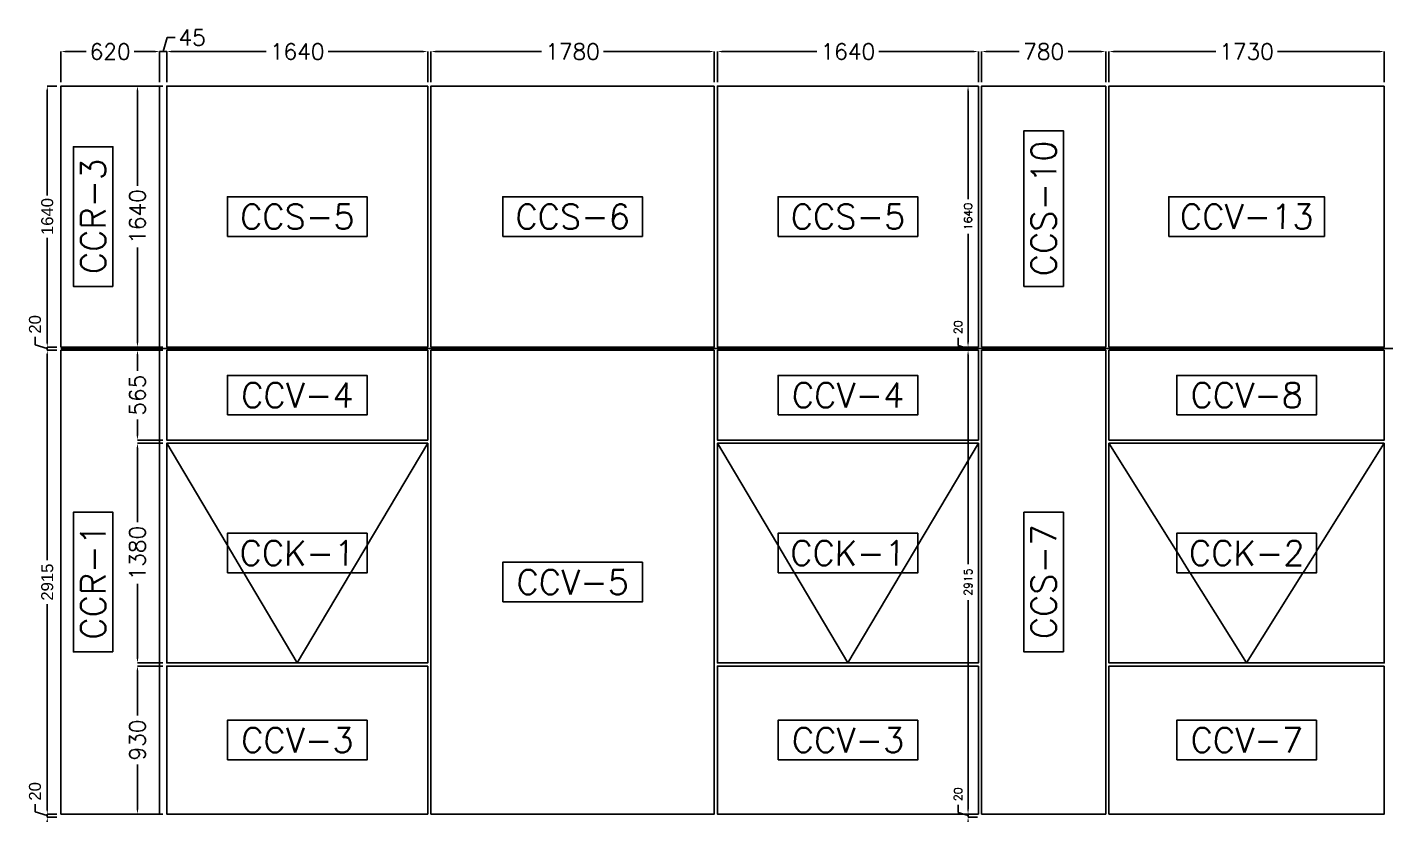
# Model space of a CAD drawing. Header units: millimetres. Extents: x -33420 to 34864, y -1491 to 37154.
# Drawn here: x -19047 to -10511, y 32204 to 37154 of the extents above; entities that cross this region are included whole.
import ezdxf

# ---------------------------------------------------------------- set-up
doc = ezdxf.new("R2010")
doc.units = ezdxf.units.MM
doc.layers.add('- ÖLÇÜ', color=7, linetype='Continuous', lineweight=9)
for name, color, linetype in [('--- CEPHE KANAT CAM', 80, 'Continuous'), ('--- CEPHE VS-CAM', 140, 'Continuous'), ('--- KODLAMA', 7, 'Continuous')]:
    doc.layers.add(name, color=color, linetype=linetype)
doc.styles.add('RomanS', font='romans.shx')
doc.styles.get("Standard").update_dxf_attribs({"font": 'arial.ttf'})
doc.styles.add('STL', font='txt.shx', dxfattribs={"oblique": 1})
doc.dimstyles.new('KOMP-ÖLÇÜ', dxfattribs={"dimtxt": 50, "dimasz": 30, "dimexe": 0.18, "dimexo": 25, "dimgap": 25, "dimtad": 0, "dimdec": 0, "dimzin": 0, "dimdsep": 46, "dimtxsty": 'RomanS', "dimcen": 0.09, "dimclrt": 256, "dimadec": 0, "dimazin": 0, "dimtfac": 1, "dimtdec": 0, "dimtofl": 0, "dimtmove": 0, "dimatfit": 3, "dimfxl": 1, "dimtolj": 1, "dimtzin": 0, "dimarcsym": 0})
doc.dimstyles.new('ÖLÇĞ', dxfattribs={"dimtxt": 75, "dimasz": 25, "dimexe": 1.25, "dimexo": 25, "dimgap": 25, "dimtad": 0, "dimdec": 0, "dimtxsty": 'Standard', "dimcen": 2.5, "dimadec": 0, "dimazin": 0, "dimtfac": 1, "dimtdec": 0, "dimtmove": 0, "dimatfit": 3, "dimfxl": 1, "dimarcsym": 0})

# ---------------------------------------------------------------- blocks, each defined once
blk = doc.blocks.new('*D337')
at = {"layer": '- ÖLÇÜ', "color": 0, "linetype": 'Continuous', "lineweight": -2, "transparency": 16777216}
for p, q in [((-18170.6, 36809.3), (-18170.6, 37001.4)), ((-18140.6, 37001.2), (-17544.7, 37001.2)), ((-16560.6, 37001.2), (-17156.6, 37001.2)), ((-16530.6, 36809.3), (-16530.6, 37001.4))]:
    blk.add_line(p, q, dxfattribs=at)
at = {"layer": '- ÖLÇÜ', "color": 0, "linetype": 'Continuous', "transparency": 16777216}
for points in [[(-18140.6, 37006.2), (-18140.6, 36996.2), (-18170.6, 37001.2)], [(-16560.6, 37006.2), (-16560.6, 36996.2), (-16530.6, 37001.2)]]:
    blk.add_solid(points, dxfattribs=at)
at = {"layer": 'Defpoints', "color": 0, "linetype": 'Continuous', "transparency": 16777216}
for p in [(-16530.6, 37001.2), (-18170.6, 36784.3), (-16530.6, 36784.3)]:
    blk.add_point(p, dxfattribs=at)
at = {"layer": '- ÖLÇÜ', "linetype": 'Continuous', "transparency": 16777216, "insert": (-17350.6, 37001.2), "char_height": 100, "attachment_point": 5, "style": 'RomanS'}
blk.add_mtext('\\A1;1640', dxfattribs=at)
blk = doc.blocks.new('*D338')
at = {"layer": '- ÖLÇÜ', "color": 0, "linetype": 'Continuous', "lineweight": -2, "transparency": 16777216}
for p, q in [((-16510.6, 36809.3), (-16510.6, 37001.4)), ((-16480.6, 37001.2), (-15814.7, 37001.2)), ((-14760.6, 37001.2), (-15426.6, 37001.2)), ((-14730.6, 36809.3), (-14730.6, 37001.4))]:
    blk.add_line(p, q, dxfattribs=at)
at = {"layer": '- ÖLÇÜ', "color": 0, "linetype": 'Continuous', "transparency": 16777216}
for points in [[(-16480.6, 37006.2), (-16480.6, 36996.2), (-16510.6, 37001.2)], [(-14760.6, 37006.2), (-14760.6, 36996.2), (-14730.6, 37001.2)]]:
    blk.add_solid(points, dxfattribs=at)
at = {"layer": 'Defpoints', "color": 0, "linetype": 'Continuous', "transparency": 16777216}
for p in [(-14730.6, 37001.2), (-16510.6, 36784.3), (-14730.6, 36784.3)]:
    blk.add_point(p, dxfattribs=at)
at = {"layer": '- ÖLÇÜ', "linetype": 'Continuous', "transparency": 16777216, "insert": (-15620.6, 37001.2), "char_height": 100, "attachment_point": 5, "style": 'RomanS'}
blk.add_mtext('\\A1;1780', dxfattribs=at)
blk = doc.blocks.new('*D339')
at = {"layer": '- ÖLÇÜ', "color": 0, "linetype": 'Continuous', "lineweight": -2, "transparency": 16777216}
for p, q in [((-14710.6, 36809.3), (-14710.6, 37001.4)), ((-14680.6, 37001.2), (-14084.7, 37001.2)), ((-13100.6, 37001.2), (-13696.6, 37001.2)), ((-13070.6, 36809.3), (-13070.6, 37001.4))]:
    blk.add_line(p, q, dxfattribs=at)
at = {"layer": '- ÖLÇÜ', "color": 0, "linetype": 'Continuous', "transparency": 16777216}
for points in [[(-14680.6, 37006.2), (-14680.6, 36996.2), (-14710.6, 37001.2)], [(-13100.6, 37006.2), (-13100.6, 36996.2), (-13070.6, 37001.2)]]:
    blk.add_solid(points, dxfattribs=at)
at = {"layer": 'Defpoints', "color": 0, "linetype": 'Continuous', "transparency": 16777216}
for p in [(-13070.6, 37001.2), (-14710.6, 36784.3), (-13070.6, 36784.3)]:
    blk.add_point(p, dxfattribs=at)
at = {"layer": '- ÖLÇÜ', "linetype": 'Continuous', "transparency": 16777216, "insert": (-13890.6, 37001.2), "char_height": 100, "attachment_point": 5, "style": 'RomanS'}
blk.add_mtext('\\A1;1640', dxfattribs=at)
blk = doc.blocks.new('*D340')
at = {"layer": '- ÖLÇÜ', "color": 0, "linetype": 'Continuous', "lineweight": -2, "transparency": 16777216}
for p, q in [((-13050.6, 36809.3), (-13050.6, 37001.4)), ((-13020.6, 37001.2), (-12814.2, 37001.2)), ((-12300.6, 37001.2), (-12507.1, 37001.2)), ((-12270.6, 36809.3), (-12270.6, 37001.4))]:
    blk.add_line(p, q, dxfattribs=at)
at = {"layer": '- ÖLÇÜ', "color": 0, "linetype": 'Continuous', "transparency": 16777216}
for points in [[(-13020.6, 37006.2), (-13020.6, 36996.2), (-13050.6, 37001.2)], [(-12300.6, 37006.2), (-12300.6, 36996.2), (-12270.6, 37001.2)]]:
    blk.add_solid(points, dxfattribs=at)
at = {"layer": 'Defpoints', "color": 0, "linetype": 'Continuous', "transparency": 16777216}
for p in [(-12270.6, 37001.2), (-13050.6, 36784.3), (-12270.6, 36784.3)]:
    blk.add_point(p, dxfattribs=at)
at = {"layer": '- ÖLÇÜ', "linetype": 'Continuous', "transparency": 16777216, "insert": (-12660.6, 37001.2), "char_height": 100, "attachment_point": 5, "style": 'RomanS'}
blk.add_mtext('\\A1;780', dxfattribs=at)
blk = doc.blocks.new('*D341')
at = {"layer": '- ÖLÇÜ', "color": 0, "linetype": 'Continuous', "lineweight": -2, "transparency": 16777216}
for p, q in [((-12250.6, 36809.3), (-12250.6, 37001.4)), ((-12220.6, 37001.2), (-11579.7, 37001.2)), ((-10550.6, 37001.2), (-11191.6, 37001.2)), ((-10520.6, 36809.3), (-10520.6, 37001.4))]:
    blk.add_line(p, q, dxfattribs=at)
at = {"layer": '- ÖLÇÜ', "color": 0, "linetype": 'Continuous', "transparency": 16777216}
for points in [[(-12220.6, 37006.2), (-12220.6, 36996.2), (-12250.6, 37001.2)], [(-10550.6, 37006.2), (-10550.6, 36996.2), (-10520.6, 37001.2)]]:
    blk.add_solid(points, dxfattribs=at)
at = {"layer": 'Defpoints', "color": 0, "linetype": 'Continuous', "transparency": 16777216}
for p in [(-10520.6, 37001.2), (-12250.6, 36784.3), (-10520.6, 36784.3)]:
    blk.add_point(p, dxfattribs=at)
at = {"layer": '- ÖLÇÜ', "linetype": 'Continuous', "transparency": 16777216, "insert": (-11385.6, 37001.2), "char_height": 100, "attachment_point": 5, "style": 'RomanS'}
blk.add_mtext('\\A1;1730', dxfattribs=at)
blk = doc.blocks.new('*D368')
at = {"layer": '- ÖLÇÜ', "color": 0, "linetype": 'Continuous', "lineweight": -2, "transparency": 16777216}
for p, q in [((-18195.6, 33139.3), (-18354.6, 33139.3)), ((-18354.4, 33109.3), (-18354.4, 32827.9)), ((-18354.4, 32239.3), (-18354.4, 32520.7)), ((-18195.6, 32209.3), (-18354.6, 32209.3))]:
    blk.add_line(p, q, dxfattribs=at)
at = {"layer": '- ÖLÇÜ', "color": 0, "linetype": 'Continuous', "transparency": 16777216}
for points in [[(-18359.4, 33109.3), (-18349.4, 33109.3), (-18354.4, 33139.3)], [(-18359.4, 32239.3), (-18349.4, 32239.3), (-18354.4, 32209.3)]]:
    blk.add_solid(points, dxfattribs=at)
at = {"layer": 'Defpoints', "color": 0, "linetype": 'Continuous', "transparency": 16777216}
for p in [(-18354.4, 33139.3), (-18170.6, 33139.3), (-18170.6, 32209.3)]:
    blk.add_point(p, dxfattribs=at)
at = {"layer": '- ÖLÇÜ', "linetype": 'Continuous', "transparency": 16777216, "insert": (-18354.4, 32674.3), "char_height": 100, "attachment_point": 5, "rotation": 90, "style": 'RomanS'}
blk.add_mtext('\\A1;930', dxfattribs=at)
blk = doc.blocks.new('*D369')
at = {"layer": '- ÖLÇÜ', "color": 0, "linetype": 'Continuous', "lineweight": -2, "transparency": 16777216}
for p, q in [((-18195.6, 34539.3), (-18354.6, 34539.3)), ((-18354.4, 34509.3), (-18354.4, 34043.3)), ((-18354.4, 33189.3), (-18354.4, 33655.2)), ((-18195.6, 33159.3), (-18354.6, 33159.3))]:
    blk.add_line(p, q, dxfattribs=at)
at = {"layer": '- ÖLÇÜ', "color": 0, "linetype": 'Continuous', "transparency": 16777216}
for points in [[(-18359.4, 34509.3), (-18349.4, 34509.3), (-18354.4, 34539.3)], [(-18359.4, 33189.3), (-18349.4, 33189.3), (-18354.4, 33159.3)]]:
    blk.add_solid(points, dxfattribs=at)
at = {"layer": 'Defpoints', "color": 0, "linetype": 'Continuous', "transparency": 16777216}
for p in [(-18354.4, 34539.3), (-18170.6, 34539.3), (-18170.6, 33159.3)]:
    blk.add_point(p, dxfattribs=at)
at = {"layer": '- ÖLÇÜ', "linetype": 'Continuous', "transparency": 16777216, "insert": (-18354.4, 33849.3), "char_height": 100, "attachment_point": 5, "rotation": 90, "style": 'RomanS'}
blk.add_mtext('\\A1;1380', dxfattribs=at)
blk = doc.blocks.new('*D370')
at = {"layer": '- ÖLÇÜ', "color": 0, "linetype": 'Continuous', "lineweight": -2, "transparency": 16777216}
for p, q in [((-18195.6, 35124.3), (-18354.6, 35124.3)), ((-18354.4, 35094.3), (-18354.4, 34995.3)), ((-18354.4, 34589.3), (-18354.4, 34688.2)), ((-18195.6, 34559.3), (-18354.6, 34559.3))]:
    blk.add_line(p, q, dxfattribs=at)
at = {"layer": '- ÖLÇÜ', "color": 0, "linetype": 'Continuous', "transparency": 16777216}
for points in [[(-18359.4, 35094.3), (-18349.4, 35094.3), (-18354.4, 35124.3)], [(-18359.4, 34589.3), (-18349.4, 34589.3), (-18354.4, 34559.3)]]:
    blk.add_solid(points, dxfattribs=at)
at = {"layer": 'Defpoints', "color": 0, "linetype": 'Continuous', "transparency": 16777216}
for p in [(-18354.4, 35124.3), (-18170.6, 35124.3), (-18170.6, 34559.3)]:
    blk.add_point(p, dxfattribs=at)
at = {"layer": '- ÖLÇÜ', "linetype": 'Continuous', "transparency": 16777216, "insert": (-18354.4, 34841.8), "char_height": 100, "attachment_point": 5, "rotation": 90, "style": 'RomanS'}
blk.add_mtext('\\A1;565', dxfattribs=at)
blk = doc.blocks.new('*D371')
at = {"layer": '- ÖLÇÜ', "color": 0, "linetype": 'Continuous', "lineweight": -2, "transparency": 16777216}
for p, q in [((-18195.6, 36784.3), (-18354.6, 36784.3)), ((-18354.4, 36754.3), (-18354.4, 36158.3)), ((-18354.4, 35174.3), (-18354.4, 35770.2)), ((-18195.6, 35144.3), (-18354.6, 35144.3))]:
    blk.add_line(p, q, dxfattribs=at)
at = {"layer": '- ÖLÇÜ', "color": 0, "linetype": 'Continuous', "transparency": 16777216}
for points in [[(-18359.4, 36754.3), (-18349.4, 36754.3), (-18354.4, 36784.3)], [(-18359.4, 35174.3), (-18349.4, 35174.3), (-18354.4, 35144.3)]]:
    blk.add_solid(points, dxfattribs=at)
at = {"layer": 'Defpoints', "color": 0, "linetype": 'Continuous', "transparency": 16777216}
for p in [(-18354.4, 36784.3), (-18170.6, 36784.3), (-18170.6, 35144.3)]:
    blk.add_point(p, dxfattribs=at)
at = {"layer": '- ÖLÇÜ', "linetype": 'Continuous', "transparency": 16777216, "insert": (-18354.4, 35964.3), "char_height": 100, "attachment_point": 5, "rotation": 90, "style": 'RomanS'}
blk.add_mtext('\\A1;1640', dxfattribs=at)
blk = doc.blocks.new('*D408')
at = {"layer": '- ÖLÇÜ', "color": 0, "linetype": 'Continuous', "lineweight": -2, "transparency": 16777216}
for p, q in [((-13135.5, 32239.3), (-13135.5, 32269.3)), ((-13198.2, 32218.1), (-13198.2, 32268.1)), ((-13135.5, 32199.3), (-13198.2, 32218.1)), ((-13075.6, 32209.3), (-13135.7, 32209.3)), ((-13075.6, 32189.3), (-13135.7, 32189.3)), ((-13135.5, 32189.3), (-13135.5, 32209.3)), ((-13135.5, 32159.3), (-13135.5, 32129.3))]:
    blk.add_line(p, q, dxfattribs=at)
at = {"layer": '- ÖLÇÜ', "color": 0, "linetype": 'Continuous', "transparency": 16777216}
for points in [[(-13140.5, 32239.3), (-13130.5, 32239.3), (-13135.5, 32209.3)], [(-13140.5, 32159.3), (-13130.5, 32159.3), (-13135.5, 32189.3)]]:
    blk.add_solid(points, dxfattribs=at)
at = {"layer": 'Defpoints', "color": 0, "linetype": 'Continuous', "transparency": 16777216}
for p in [(-13135.5, 32209.3), (-13050.6, 32209.3), (-13050.6, 32189.3)]:
    blk.add_point(p, dxfattribs=at)
at = {"layer": '- ÖLÇÜ', "linetype": 'Continuous', "transparency": 16777216, "insert": (-13198.2, 32333.6), "char_height": 50, "attachment_point": 5, "rotation": 90, "style": 'RomanS'}
blk.add_mtext('\\A1;20', dxfattribs=at)
blk = doc.blocks.new('*D409')
at = {"layer": '- ÖLÇÜ', "color": 0, "linetype": 'Continuous', "lineweight": -2, "transparency": 16777216}
for p, q in [((-13075.6, 35124.3), (-13135.7, 35124.3)), ((-13135.5, 35094.3), (-13135.5, 33779.9)), ((-13135.5, 32239.3), (-13135.5, 33553.7)), ((-13075.6, 32209.3), (-13135.7, 32209.3))]:
    blk.add_line(p, q, dxfattribs=at)
at = {"layer": '- ÖLÇÜ', "color": 0, "linetype": 'Continuous', "transparency": 16777216}
for points in [[(-13140.5, 35094.3), (-13130.5, 35094.3), (-13135.5, 35124.3)], [(-13140.5, 32239.3), (-13130.5, 32239.3), (-13135.5, 32209.3)]]:
    blk.add_solid(points, dxfattribs=at)
at = {"layer": 'Defpoints', "color": 0, "linetype": 'Continuous', "transparency": 16777216}
for p in [(-13135.5, 35124.3), (-13050.6, 35124.3), (-13050.6, 32209.3)]:
    blk.add_point(p, dxfattribs=at)
at = {"layer": '- ÖLÇÜ', "linetype": 'Continuous', "transparency": 16777216, "insert": (-13135.5, 33666.8), "char_height": 50, "attachment_point": 5, "rotation": 90, "style": 'RomanS'}
blk.add_mtext('\\A1;2915', dxfattribs=at)
blk = doc.blocks.new('*D410')
at = {"layer": '- ÖLÇÜ', "color": 0, "linetype": 'Continuous', "lineweight": -2, "transparency": 16777216}
for p, q in [((-13198.2, 35153.1), (-13198.2, 35203.1)), ((-13135.5, 35174.3), (-13135.5, 35204.3)), ((-13135.5, 35134.3), (-13198.2, 35153.1)), ((-13075.6, 35144.3), (-13135.7, 35144.3)), ((-13075.6, 35124.3), (-13135.7, 35124.3)), ((-13135.5, 35124.3), (-13135.5, 35144.3)), ((-13135.5, 35094.3), (-13135.5, 35064.3))]:
    blk.add_line(p, q, dxfattribs=at)
at = {"layer": '- ÖLÇÜ', "color": 0, "linetype": 'Continuous', "transparency": 16777216}
for points in [[(-13140.5, 35174.3), (-13130.5, 35174.3), (-13135.5, 35144.3)], [(-13140.5, 35094.3), (-13130.5, 35094.3), (-13135.5, 35124.3)]]:
    blk.add_solid(points, dxfattribs=at)
at = {"layer": 'Defpoints', "color": 0, "linetype": 'Continuous', "transparency": 16777216}
for p in [(-13135.5, 35144.3), (-13050.6, 35144.3), (-13050.6, 35124.3)]:
    blk.add_point(p, dxfattribs=at)
at = {"layer": '- ÖLÇÜ', "linetype": 'Continuous', "transparency": 16777216, "insert": (-13198.2, 35268.6), "char_height": 50, "attachment_point": 5, "rotation": 90, "style": 'RomanS'}
blk.add_mtext('\\A1;20', dxfattribs=at)
blk = doc.blocks.new('*D411')
at = {"layer": '- ÖLÇÜ', "color": 0, "linetype": 'Continuous', "lineweight": -2, "transparency": 16777216}
for p, q in [((-13075.6, 36784.3), (-13135.7, 36784.3)), ((-13135.5, 36754.3), (-13135.5, 36073.8)), ((-13135.5, 35174.3), (-13135.5, 35854.8)), ((-13075.6, 35144.3), (-13135.7, 35144.3))]:
    blk.add_line(p, q, dxfattribs=at)
at = {"layer": '- ÖLÇÜ', "color": 0, "linetype": 'Continuous', "transparency": 16777216}
for points in [[(-13140.5, 36754.3), (-13130.5, 36754.3), (-13135.5, 36784.3)], [(-13140.5, 35174.3), (-13130.5, 35174.3), (-13135.5, 35144.3)]]:
    blk.add_solid(points, dxfattribs=at)
at = {"layer": 'Defpoints', "color": 0, "linetype": 'Continuous', "transparency": 16777216}
for p in [(-13135.5, 36784.3), (-13050.6, 36784.3), (-13050.6, 35144.3)]:
    blk.add_point(p, dxfattribs=at)
at = {"layer": '- ÖLÇÜ', "linetype": 'Continuous', "transparency": 16777216, "insert": (-13135.5, 35964.3), "char_height": 50, "attachment_point": 5, "rotation": 90, "style": 'RomanS'}
blk.add_mtext('\\A1;1640', dxfattribs=at)
blk = doc.blocks.new('*D402')
at = {"layer": '- ÖLÇÜ', "color": 0, "linetype": 'Continuous', "lineweight": -2, "transparency": 16777216}
for p, q in [((-18193.1, 37001.2), (-18166.8, 37088.9)), ((-18166.8, 37088.9), (-18116.8, 37088.9)), ((-18245.6, 37001.2), (-18275.6, 37001.2)), ((-18215.6, 36809.3), (-18215.6, 37001.4)), ((-18170.6, 37001.2), (-18215.6, 37001.2)), ((-18170.6, 36809.3), (-18170.6, 37001.4)), ((-18140.6, 37001.2), (-18110.6, 37001.2))]:
    blk.add_line(p, q, dxfattribs=at)
at = {"layer": '- ÖLÇÜ', "color": 0, "linetype": 'Continuous', "transparency": 16777216}
for points in [[(-18245.6, 37006.2), (-18245.6, 36996.2), (-18215.6, 37001.2)], [(-18140.6, 37006.2), (-18140.6, 36996.2), (-18170.6, 37001.2)]]:
    blk.add_solid(points, dxfattribs=at)
at = {"layer": 'Defpoints', "color": 0, "linetype": 'Continuous', "transparency": 16777216}
for p in [(-18215.6, 37001.2), (-18215.6, 36784.3), (-18170.6, 36784.3)]:
    blk.add_point(p, dxfattribs=at)
at = {"layer": '- ÖLÇÜ', "linetype": 'Continuous', "transparency": 16777216, "insert": (-18010.9, 37088.9), "char_height": 100, "attachment_point": 5, "style": 'RomanS'}
blk.add_mtext('\\A1;45', dxfattribs=at)
blk = doc.blocks.new('*D403')
at = {"layer": '- ÖLÇÜ', "color": 0, "linetype": 'Continuous', "lineweight": -2, "transparency": 16777216}
for p, q in [((-18835.6, 36809.3), (-18835.6, 37001.4)), ((-18805.6, 37001.2), (-18676.8, 37001.2)), ((-18245.6, 37001.2), (-18374.4, 37001.2)), ((-18215.6, 36809.3), (-18215.6, 37001.4))]:
    blk.add_line(p, q, dxfattribs=at)
at = {"layer": '- ÖLÇÜ', "color": 0, "linetype": 'Continuous', "transparency": 16777216}
for points in [[(-18805.6, 37006.2), (-18805.6, 36996.2), (-18835.6, 37001.2)], [(-18245.6, 37006.2), (-18245.6, 36996.2), (-18215.6, 37001.2)]]:
    blk.add_solid(points, dxfattribs=at)
at = {"layer": 'Defpoints', "color": 0, "linetype": 'Continuous', "transparency": 16777216}
for p in [(-18835.6, 37001.2), (-18835.6, 36784.3), (-18215.6, 36784.3)]:
    blk.add_point(p, dxfattribs=at)
at = {"layer": '- ÖLÇÜ', "linetype": 'Continuous', "transparency": 16777216, "insert": (-18525.6, 37001.2), "char_height": 100, "attachment_point": 5, "style": 'RomanS'}
blk.add_mtext('\\A1;620', dxfattribs=at)
blk = doc.blocks.new('*D452')
at = {"layer": '- ÖLÇÜ', "color": 0, "linetype": 'Continuous', "lineweight": -2, "transparency": 16777216}
for p, q in [((-18998.1, 32222.4), (-18998.1, 32272.4)), ((-18921, 32199.3), (-18998.1, 32222.4)), ((-18860.6, 32209.3), (-18922.3, 32209.3)), ((-18860.6, 32189.3), (-18922.3, 32189.3)), ((-18921, 32234.3), (-18921, 32259.3)), ((-18921, 32189.3), (-18921, 32209.3)), ((-18921, 32189.3), (-18921, 32209.3)), ((-18921, 32164.3), (-18921, 32139.3))]:
    blk.add_line(p, q, dxfattribs=at)
at = {"layer": '- ÖLÇÜ', "color": 0, "linetype": 'Continuous', "transparency": 16777216}
for points in [[(-18925.2, 32234.3), (-18916.9, 32234.3), (-18921, 32209.3)], [(-18925.2, 32164.3), (-18916.9, 32164.3), (-18921, 32189.3)]]:
    blk.add_solid(points, dxfattribs=at)
at = {"layer": 'Defpoints', "color": 0, "linetype": 'Continuous', "transparency": 16777216}
for p in [(-18921, 32209.3), (-18835.6, 32209.3), (-18835.6, 32189.3)]:
    blk.add_point(p, dxfattribs=at)
at = {"layer": '- ÖLÇÜ', "color": 0, "linetype": 'Continuous', "transparency": 16777216, "insert": (-18998.1, 32351.7), "char_height": 75, "attachment_point": 5, "rotation": 90}
blk.add_mtext('20', dxfattribs=at)
blk = doc.blocks.new('*D453')
at = {"layer": '- ÖLÇÜ', "color": 0, "linetype": 'Continuous', "lineweight": -2, "transparency": 16777216}
for p, q in [((-18860.6, 35124.3), (-18922.3, 35124.3)), ((-18921, 35099.3), (-18921, 33804.7)), ((-18921, 32234.3), (-18921, 33528.9)), ((-18860.6, 32209.3), (-18922.3, 32209.3))]:
    blk.add_line(p, q, dxfattribs=at)
at = {"layer": '- ÖLÇÜ', "color": 0, "linetype": 'Continuous', "transparency": 16777216}
for points in [[(-18925.2, 35099.3), (-18916.9, 35099.3), (-18921, 35124.3)], [(-18925.2, 32234.3), (-18916.9, 32234.3), (-18921, 32209.3)]]:
    blk.add_solid(points, dxfattribs=at)
at = {"layer": 'Defpoints', "color": 0, "linetype": 'Continuous', "transparency": 16777216}
for p in [(-18921, 35124.3), (-18835.6, 35124.3), (-18835.6, 32209.3)]:
    blk.add_point(p, dxfattribs=at)
at = {"layer": '- ÖLÇÜ', "color": 0, "linetype": 'Continuous', "transparency": 16777216, "insert": (-18921, 33666.8), "char_height": 75, "attachment_point": 5, "rotation": 90}
blk.add_mtext('2915', dxfattribs=at)
blk = doc.blocks.new('*D454')
at = {"layer": '- ÖLÇÜ', "color": 0, "linetype": 'Continuous', "lineweight": -2, "transparency": 16777216}
for p, q in [((-18998.1, 35157.4), (-18998.1, 35207.4)), ((-18921, 35169.3), (-18921, 35194.3)), ((-18921, 35134.3), (-18998.1, 35157.4)), ((-18860.6, 35144.3), (-18922.3, 35144.3)), ((-18860.6, 35124.3), (-18922.3, 35124.3)), ((-18921, 35124.3), (-18921, 35144.3)), ((-18921, 35124.3), (-18921, 35144.3)), ((-18921, 35099.3), (-18921, 35074.3))]:
    blk.add_line(p, q, dxfattribs=at)
at = {"layer": '- ÖLÇÜ', "color": 0, "linetype": 'Continuous', "transparency": 16777216}
for points in [[(-18925.2, 35169.3), (-18916.9, 35169.3), (-18921, 35144.3)], [(-18925.2, 35099.3), (-18916.9, 35099.3), (-18921, 35124.3)]]:
    blk.add_solid(points, dxfattribs=at)
at = {"layer": 'Defpoints', "color": 0, "linetype": 'Continuous', "transparency": 16777216}
for p in [(-18921, 35144.3), (-18835.6, 35144.3), (-18835.6, 35124.3)]:
    blk.add_point(p, dxfattribs=at)
at = {"layer": '- ÖLÇÜ', "color": 0, "linetype": 'Continuous', "transparency": 16777216, "insert": (-18998.1, 35286.6), "char_height": 75, "attachment_point": 5, "rotation": 90}
blk.add_mtext('20', dxfattribs=at)
blk = doc.blocks.new('*D455')
at = {"layer": '- ÖLÇÜ', "color": 0, "linetype": 'Continuous', "lineweight": -2, "transparency": 16777216}
for p, q in [((-18860.6, 36784.3), (-18922.3, 36784.3)), ((-18921, 36759.3), (-18921, 36097.6)), ((-18921, 35169.3), (-18921, 35830.9)), ((-18860.6, 35144.3), (-18922.3, 35144.3))]:
    blk.add_line(p, q, dxfattribs=at)
at = {"layer": '- ÖLÇÜ', "color": 0, "linetype": 'Continuous', "transparency": 16777216}
for points in [[(-18925.2, 36759.3), (-18916.9, 36759.3), (-18921, 36784.3)], [(-18925.2, 35169.3), (-18916.9, 35169.3), (-18921, 35144.3)]]:
    blk.add_solid(points, dxfattribs=at)
at = {"layer": 'Defpoints', "color": 0, "linetype": 'Continuous', "transparency": 16777216}
for p in [(-18921, 36784.3), (-18835.6, 36784.3), (-18835.6, 35144.3)]:
    blk.add_point(p, dxfattribs=at)
at = {"layer": '- ÖLÇÜ', "color": 0, "linetype": 'Continuous', "transparency": 16777216, "insert": (-18921, 35964.3), "char_height": 75, "attachment_point": 5, "rotation": 90}
blk.add_mtext('1640', dxfattribs=at)

msp = doc.modelspace()

# ---------------------------------------------------------------- linework, layer by layer
at = {"layer": '--- CEPHE VS-CAM', "linetype": 'Continuous'}
for points in [[(-18215.62, 36784.27), (-18835.62, 36784.27), (-18835.62, 35144.27), (-18215.62, 35144.27)], [(-16530.62, 36784.27), (-18170.62, 36784.27), (-18170.62, 35144.27), (-16530.62, 35144.27)], [(-14730.62, 36784.27), (-16510.62, 36784.27), (-16510.62, 35144.27), (-14730.62, 35144.27)], [(-13070.62, 36784.27), (-14710.62, 36784.27), (-14710.62, 35144.27), (-13070.62, 35144.27)], [(-12270.62, 36784.27), (-13050.62, 36784.27), (-13050.62, 35144.27), (-12270.62, 35144.27)], [(-10520.62, 36784.27), (-12250.62, 36784.27), (-12250.62, 35144.27), (-10520.62, 35144.27)], [(-18215.62, 35124.27), (-18835.62, 35124.27), (-18835.62, 32209.33), (-18215.62, 32209.33)], [(-16530.62, 35124.27), (-18170.62, 35124.27), (-18170.62, 34559.27), (-16530.62, 34559.27)], [(-14730.62, 35124.27), (-16510.62, 35124.27), (-16510.62, 32209.33), (-14730.62, 32209.33)], [(-13070.62, 35124.27), (-14710.62, 35124.27), (-14710.62, 34559.27), (-13070.62, 34559.27)], [(-12270.62, 35124.27), (-13050.62, 35124.27), (-13050.62, 32209.33), (-12270.62, 32209.33)], [(-10520.62, 35124.27), (-12250.62, 35124.27), (-12250.62, 34559.27), (-10520.62, 34559.27)], [(-16530.62, 34539.27), (-18170.62, 34539.27), (-18170.62, 33159.27), (-16530.62, 33159.27)], [(-13070.62, 34539.27), (-14710.62, 34539.27), (-14710.62, 33159.27), (-13070.62, 33159.27)], [(-10520.62, 34539.27), (-12250.62, 34539.27), (-12250.62, 33159.27), (-10520.62, 33159.27)], [(-16530.62, 33139.27), (-18170.62, 33139.27), (-18170.62, 32209.33), (-16530.62, 32209.33)], [(-13070.62, 33139.27), (-14710.62, 33139.27), (-14710.62, 32209.33), (-13070.62, 32209.33)], [(-10520.62, 33139.27), (-12250.62, 33139.27), (-12250.62, 32209.33), (-10520.62, 32209.33)]]:
    msp.add_lwpolyline(points, close=True, dxfattribs=at)
at = {"linetype": 'Continuous'}
msp.add_line((-18835.62, 35134.27), (28052.75, 35134.27), dxfattribs=at)

# ---------------------------------------------------------------- dimensions: what is measured, and where the dimension line sits
at = {"layer": '- ÖLÇÜ', "linetype": 'Continuous'}
for base, p1, p2, override, picture, middle in [((-18215.62, 37001.18), (-18170.62, 36784.27), (-18215.62, 36784.27), {"dimtxt": 100, "dimtmove": 1}, '*D402', (-18091.82, 37088.86)), ((-18835.62, 37001.18), (-18215.62, 36784.27), (-18835.62, 36784.27), {"dimtxt": 100, "dimtmove": 1}, '*D403', (-18525.62, 37001.18)), ((-16530.62, 37001.18), (-18170.62, 36784.27), (-16530.62, 36784.27), {"dimtxt": 100}, '*D337', (-17350.62, 37001.18)), ((-14730.62, 37001.18), (-16510.62, 36784.27), (-14730.62, 36784.27), {"dimtxt": 100}, '*D338', (-15620.62, 37001.18)), ((-13070.62, 37001.18), (-14710.62, 36784.27), (-13070.62, 36784.27), {"dimtxt": 100}, '*D339', (-13890.62, 37001.18)), ((-12270.62, 37001.18), (-13050.62, 36784.27), (-12270.62, 36784.27), {"dimtxt": 100}, '*D340', (-12660.62, 37001.18)), ((-10520.62, 37001.18), (-12250.62, 36784.27), (-10520.62, 36784.27), {"dimtxt": 100}, '*D341', (-11385.62, 37001.18))]:
    dim = msp.add_linear_dim(base=base, p1=p1, p2=p2, dimstyle='KOMP-ÖLÇÜ', override=override, dxfattribs=at)
    dim.commit()
    dim.dimension.update_dxf_attribs({"geometry": picture, "text_midpoint": middle})
for base, p1, p2, angle, dimstyle, override, picture, middle in [((-18921.05, 36784.27), (-18835.62, 35144.27), (-18835.62, 36784.27), 90, 'ÖLÇĞ', {"dimtmove": 1}, '*D455', (-18921.05, 35964.27)), ((-18354.42, 36784.27), (-18170.62, 35144.27), (-18170.62, 36784.27), 270, 'KOMP-ÖLÇÜ', {"dimtxt": 100}, '*D371', (-18354.42, 35964.27)), ((-13135.55, 36784.27), (-13050.62, 35144.27), (-13050.62, 36784.27), 270, 'KOMP-ÖLÇÜ', {"dimtmove": 1}, '*D411', (-13135.55, 35964.27)), ((-18921.05, 35144.27), (-18835.62, 35124.27), (-18835.62, 35144.27), 90, 'ÖLÇĞ', {"dimtmove": 1}, '*D454', (-18998.09, 35232.39)), ((-13135.55, 35144.27), (-13050.62, 35124.27), (-13050.62, 35144.27), 270, 'KOMP-ÖLÇÜ', {"dimtmove": 1}, '*D410', (-13198.23, 35228.08)), ((-18921.05, 35124.27), (-18835.62, 32209.33), (-18835.62, 35124.27), 90, 'ÖLÇĞ', {"dimtmove": 1}, '*D453', (-18921.05, 33666.8)), ((-18354.42, 35124.27), (-18170.62, 34559.27), (-18170.62, 35124.27), 270, 'KOMP-ÖLÇÜ', {"dimtxt": 100}, '*D370', (-18354.42, 34841.77)), ((-13135.55, 35124.27), (-13050.62, 32209.33), (-13050.62, 35124.27), 270, 'KOMP-ÖLÇÜ', {"dimtmove": 1}, '*D409', (-13135.55, 33666.8)), ((-18354.42, 34539.27), (-18170.62, 33159.27), (-18170.62, 34539.27), 270, 'KOMP-ÖLÇÜ', {"dimtxt": 100}, '*D369', (-18354.42, 33849.27)), ((-18354.42, 33139.27), (-18170.62, 32209.33), (-18170.62, 33139.27), 270, 'KOMP-ÖLÇÜ', {"dimtxt": 100}, '*D368', (-18354.42, 32674.3)), ((-18921.05, 32209.33), (-18835.62, 32189.33), (-18835.62, 32209.33), 90, 'ÖLÇĞ', {"dimtmove": 1}, '*D452', (-18998.09, 32297.44)), ((-13135.55, 32209.33), (-13050.62, 32189.33), (-13050.62, 32209.33), 270, 'KOMP-ÖLÇÜ', {"dimtmove": 1}, '*D408', (-13198.23, 32293.13))]:
    dim = msp.add_linear_dim(base=base, p1=p1, p2=p2, angle=angle, dimstyle=dimstyle, override=override, dxfattribs=at)
    dim.commit()
    dim.dimension.update_dxf_attribs({"geometry": picture, "text_midpoint": middle})

# ---------------------------------------------------------------- next in the draw order: texts
at = {"layer": '--- KODLAMA', "linetype": 'Continuous', "char_height": 155.482, "attachment_point": 5, "rotation": 90, "style": 'STL', "bg_fill": 3, "box_fill_scale": 1.3, "bg_fill_color": 256, "bg_fill_transparency": 0}
for s, insert, width in [('CCS-10', (-12660.62, 36014.12), 885.4428), ('CCR-3', (-18632.62, 35964.12), 785.4428), ('CCR-1', (-18632.62, 33666.65), 785.4428), ('CCS-7', (-12660.62, 33666.65), 785.4428)]:
    msp.add_mtext(s, dxfattribs=dict(at, insert=insert, width=width))
at = {"layer": '--- KODLAMA', "linetype": 'Continuous', "char_height": 155.482, "attachment_point": 5, "style": 'STL', "bg_fill": 3, "box_fill_scale": 1.3, "bg_fill_color": 256, "bg_fill_transparency": 0}
for s, insert, width in [('CCS-5', (-17350.78, 35964.27), 785.4428), ('CCS-6', (-15620.78, 35964.27), 785.4428), ('CCS-5', (-13890.78, 35964.27), 785.4428), ('CCV-13', (-11385.78, 35964.27), 885.4428), ('CCV-4', (-17350.78, 34841.77), 785.4428), ('CCV-4', (-13890.78, 34841.77), 785.4428), ('CCV-8', (-11385.78, 34841.77), 785.4428), ('CCK-1', (-17350.78, 33849.27), 785.4428), ('CCK-1', (-13890.78, 33849.27), 785.4428), ('CCK-2', (-11385.78, 33849.27), 785.4428), ('CCV-5', (-15620.78, 33666.8), 785.4428), ('CCV-3', (-17350.78, 32674.3), 785.4428), ('CCV-3', (-13890.78, 32674.3), 785.4428), ('CCV-7', (-11385.78, 32674.3), 785.4428)]:
    msp.add_mtext(s, dxfattribs=dict(at, insert=insert, width=width))

# ---------------------------------------------------------------- next in the draw order: linework, layer by layer
at = {"layer": '--- CEPHE KANAT CAM', "linetype": 'Continuous'}
for p, q in [((-18170.62, 34539.27), (-17350.62, 33159.27)), ((-17350.62, 33159.27), (-16530.62, 34539.27)), ((-14710.62, 34539.27), (-13890.62, 33159.27)), ((-13890.62, 33159.27), (-13070.62, 34539.27)), ((-12250.62, 34539.27), (-11385.62, 33159.27)), ((-11385.62, 33159.27), (-10520.62, 34539.27))]:
    msp.add_line(p, q, dxfattribs=at)
at = {"layer": '--- KODLAMA', "linetype": 'Continuous'}
for points in [[(-12536.24, 35525.27), (-12536.24, 36503.28), (-12785.01, 36503.28), (-12785.01, 35525.27)], [(-18508.24, 35525.27), (-18508.24, 36403.28), (-18757.01, 36403.28), (-18757.01, 35525.27)], [(-17789.63, 35839.89), (-16911.62, 35839.89), (-16911.62, 36088.66), (-17789.63, 36088.66)], [(-16059.63, 35839.89), (-15181.62, 35839.89), (-15181.62, 36088.66), (-16059.63, 36088.66)], [(-14329.63, 35839.89), (-13451.62, 35839.89), (-13451.62, 36088.66), (-14329.63, 36088.66)], [(-11874.63, 35839.89), (-10896.62, 35839.89), (-10896.62, 36088.66), (-11874.63, 36088.66)], [(-17789.63, 34717.39), (-16911.62, 34717.39), (-16911.62, 34966.16), (-17789.63, 34966.16)], [(-14329.63, 34717.39), (-13451.62, 34717.39), (-13451.62, 34966.16), (-14329.63, 34966.16)], [(-11824.63, 34717.39), (-10946.62, 34717.39), (-10946.62, 34966.16), (-11824.63, 34966.16)], [(-18508.24, 33227.79), (-18508.24, 34105.81), (-18757.01, 34105.81), (-18757.01, 33227.79)], [(-12536.24, 33227.79), (-12536.24, 34105.81), (-12785.01, 34105.81), (-12785.01, 33227.79)], [(-17789.63, 33724.89), (-16911.62, 33724.89), (-16911.62, 33973.66), (-17789.63, 33973.66)], [(-14329.63, 33724.89), (-13451.62, 33724.89), (-13451.62, 33973.66), (-14329.63, 33973.66)], [(-11824.63, 33724.89), (-10946.62, 33724.89), (-10946.62, 33973.66), (-11824.63, 33973.66)], [(-16059.63, 33542.41), (-15181.62, 33542.41), (-15181.62, 33791.19), (-16059.63, 33791.19)], [(-17789.63, 32549.91), (-16911.62, 32549.91), (-16911.62, 32798.69), (-17789.63, 32798.69)], [(-14329.63, 32549.91), (-13451.62, 32549.91), (-13451.62, 32798.69), (-14329.63, 32798.69)], [(-11824.63, 32549.91), (-10946.62, 32549.91), (-10946.62, 32798.69), (-11824.63, 32798.69)]]:
    msp.add_lwpolyline(points, close=True, dxfattribs=at)

doc.saveas('drawing.dxf')
